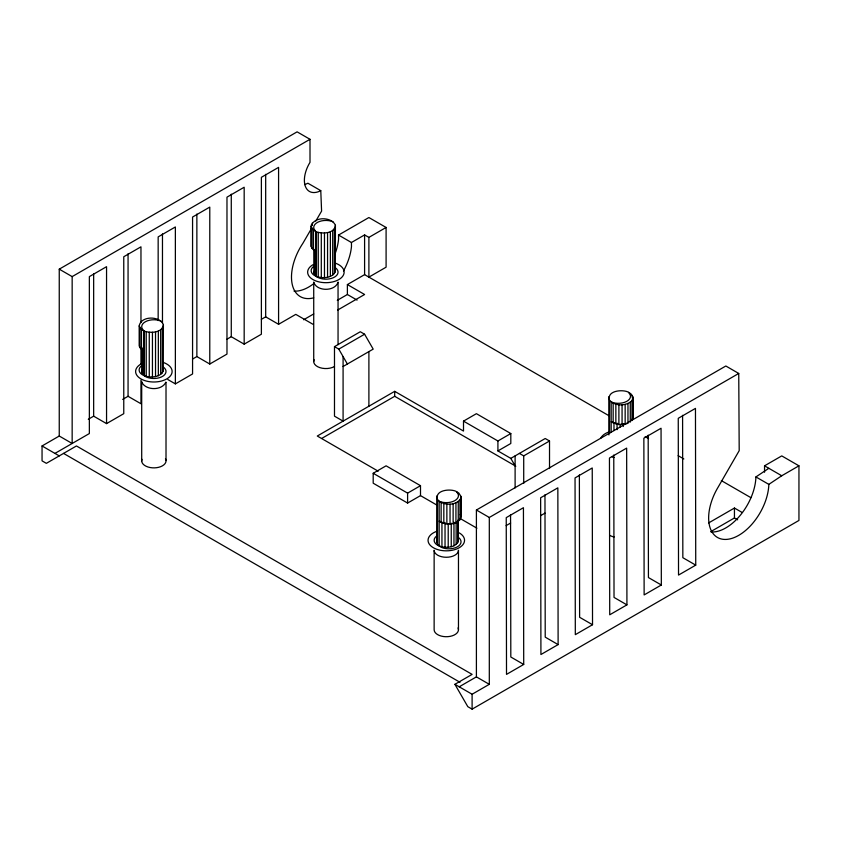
<?xml version="1.0" encoding="UTF-8"?>
<svg xmlns="http://www.w3.org/2000/svg" width="841" height="841" viewBox="0 0 841 841"><rect width="100%" height="100%" fill="white"/><g stroke="black" fill="none" stroke-linecap="round" stroke-linejoin="round"><path stroke-width="1.26" d="M142.749 374.329L142.749 349.499L143.538 350.571L139.89 347.606L139.175 345.819L139.175 325.961C140.899 315.732 159.622 315.648 163.396 324.615L163.28 371.144C159.885 377.756 150.676 377.767 144.41 375.895L141.856 372.574L142.507 368.957L142.507 348.048M163.396 324.615C162.439 332.983 150.739 333.267 144.41 331.196L141.372 329.367L139.175 325.961M163.28 371.144L162.681 367.528M314.776 275.018L314.776 250.187L315.564 251.249L311.906 248.295L311.202 246.508L311.202 226.639C312.926 216.421 331.638 216.326 335.412 225.304L335.307 271.832C331.911 278.434 322.702 278.455 316.437 276.573L314.776 275.018L313.788 271.422M311.202 246.508L311.307 224.81M335.412 225.304C334.466 233.672 322.755 233.956 316.437 231.885L313.399 230.045L311.202 226.639M335.307 271.832L335.412 269.993M458.313 519.601L458.398 541.036C456.011 547.312 447.664 547.912 441.945 546.871L441.945 522.04L439.16 521.157C445.467 525.604 459.554 525.562 460.994 516.3L460.994 496.442L458.787 493.036L455.759 491.197C449.504 488.589 434.608 490.166 437.488 499.565L437.488 544.253L441.136 547.218A12.163 7.022 0 0 0 457.178 546.934A12.163 7.022 0 0 0 458.787 537.725M437.488 544.253L436.889 540.637M460.879 518.13L460.994 496.442M633.01 397.12L631.969 400.705L631.969 420.574L633.01 416.989L633.01 397.12L630.813 393.714L627.775 391.874C621.531 389.267 606.634 390.855 609.515 400.242L609.515 433.441M165.856 382.161C162.124 390.687 146.05 390.687 141.94 382.466M437.488 499.565C443.186 505.946 456.411 506.051 460.879 498.271M311.275 228.857L302.897 243.28A42.576 24.578 -60 0 0 292.1 283.753A42.576 24.578 -60 0 0 313.693 297.84M315.785 221.088L321.588 211.102L320.778 190.665L307.88 183.212A24.326 14.045 -60 0 1 304.537 184.578M609.515 400.242C615.013 406.371 626.135 406.329 631.969 400.705M711.044 531.954A42.576 24.578 -60 0 0 755.922 476.931L768.842 468.3M459.207 686.803L476.405 676.868L476.405 510.014L725.836 366.003L738.745 373.457L739.197 450.66L718.182 487.065A42.576 24.578 -60 0 0 726.298 539.417A42.576 24.578 -60 0 0 768.832 484.374L781.752 475.754L798.95 465.819L798.95 520.442L472.106 709.152L467.806 706.661L454.907 684.322L472.106 674.387L76.457 445.961L46.35 463.338L42.05 460.857L42.05 445.961L59.248 436.027L72.158 443.48L72.158 276.605L59.248 269.162L59.248 436.027M59.248 269.162L297.104 131.848L310.003 139.301L310.003 162.355A24.326 14.045 -60 0 0 305.399 186.429A24.326 14.045 -60 0 0 320.778 190.665M72.158 276.605L310.003 139.301M335.191 253.456A42.576 24.578 -60 0 0 338.587 239.044L338.534 235.059L368.894 217.535L386.093 227.459L386.093 267.186L368.894 277.12L368.894 237.393L386.093 227.459M338.534 235.059L351.433 242.502L364.595 234.912L368.894 237.393M88.284 419.27L93.656 416.169L106.555 423.612L123.764 413.677L123.764 256.747L140.962 246.823L140.962 322.671M122.681 399.401L128.063 396.3L140.962 403.754L140.962 380.206M192.568 359.054L196.868 356.573L209.777 364.027L226.975 354.093L226.975 197.162L244.174 187.238L244.174 344.158L231.275 336.715L226.975 339.196M261.383 319.328L265.682 316.847L278.581 324.3L295.78 314.366L312.989 324.3M54.949 453.404L89.356 433.546L89.356 276.615L106.555 266.681L106.555 423.612M167.843 379.543L175.37 383.885L192.568 373.951L192.568 217.031L209.777 207.096L209.777 364.027M244.174 344.158L261.383 334.224L261.383 177.304L278.581 167.37L278.581 324.3M337.294 300.332L347.386 294.497L347.386 284.573L364.595 274.639L608.789 415.622M303.633 319.759L313.735 313.935M337.672 310.045L364.595 294.497L347.386 284.573M343.086 356.573L343.086 421.131L334.487 416.169L334.487 346.639L360.295 331.743L364.595 334.224L373.194 349.12L343.086 366.508M334.487 346.639L338.786 349.12L364.595 334.224M463.507 421.131L497.914 440.989L497.914 450.923L510.813 443.48L510.813 433.546L476.405 413.677L463.507 421.131L463.507 431.065L394.692 391.338L317.288 436.027L378.198 471.191M321.777 438.403L394.692 396.3L515.796 466.219M420.5 495.622L407.601 503.065L373.194 483.207L373.194 473.273L386.093 465.819L420.5 485.688L420.5 495.622L437.425 505.388M373.194 473.273L407.601 493.131L420.5 485.688M497.914 440.989L510.813 433.546M519.412 453.404L523.712 455.885L549.52 440.989L549.52 468.542M476.405 510.014L489.304 517.467L738.745 373.457M506.135 525.625L510.624 523.039M540.542 515.701L545.031 513.105M764.543 472.232L764.543 465.819L781.752 455.896L798.95 465.819M708.637 522.934L734.445 508.038L741.972 512.379M710.887 531.565L734.445 517.961L737.662 519.822M454.907 684.322L472.106 694.245L489.304 684.322L489.304 517.467M523.712 664.453L506.513 674.387L506.24 517.635L523.438 507.701L523.712 664.453L510.813 657.01L510.561 514.618M558.119 644.595L540.921 654.529L540.637 497.767L557.846 487.843L558.119 644.595L545.22 637.142L544.968 494.76M592.527 624.726L575.318 634.661L575.044 477.909L592.243 467.974L592.527 624.726L579.617 617.283L579.375 474.892M626.923 604.868L609.725 614.803L609.452 458.04L626.65 448.116L626.923 604.868L614.025 597.415L613.772 455.034M661.331 585L644.132 594.934L643.859 438.182L661.058 428.248L661.331 585L648.432 577.557L648.18 435.165M695.738 565.141L678.529 575.076L678.256 418.313L695.465 408.39L695.738 565.141L682.839 557.688L682.587 415.307M613.036 422.424L611.176 421.846L618.892 424.579L627.029 423.664M436.458 536.18A12.163 7.022 0 0 0 439.16 545.988L441.945 546.871M764.543 465.819L781.752 475.754M755.922 476.931L768.832 484.374M645.163 436.626L648.579 438.592M678.14 455.664L683.828 458.944M721.347 480.61L750.897 497.672M347.386 294.497L357.068 300.09M549.52 440.989L545.22 438.508L510.813 458.377L515.112 465.819M497.914 450.923L511.444 458.744M459.985 518.413L476.9 528.18M476.405 676.868L489.304 684.322M63.548 453.404L460.016 682.303M42.05 445.961L59.248 455.896M628.648 392.369L630.34 395.196A12.163 7.022 0 0 1 624.684 402.282A12.163 7.022 0 0 1 611.176 401.977L611.176 432.295M456.631 491.691L458.313 494.519A12.163 7.022 0 0 1 452.658 501.604A12.163 7.022 0 0 1 439.16 501.299L439.16 545.988M338.786 349.12L347.386 364.027M460.279 514.513L460.994 516.3M458.313 539.207L458.398 541.036M141.698 381.404L141.709 461.162M351.433 242.502L351.485 246.487A42.576 24.578 -60 0 1 343.496 270.928M734.445 508.038L734.445 517.961M632.905 398.949L632.905 418.818M632.306 395.333L632.306 397.814M630.287 402.261L630.287 422.119M627.964 403.512L627.964 423.37M625.157 404.374L625.157 424.232M623.276 423.885L623.276 426.503M622.067 404.784L622.067 424.642M620.227 424.411L620.227 427.018M618.892 404.71L618.892 424.579M617.063 423.149L617.063 429.677M615.854 404.174L615.854 424.043M613.972 422.718L613.972 430.56M613.163 403.207L613.163 423.065M608.916 396.626L608.916 434.934M523.712 455.885L523.712 483.438M515.112 455.896L515.112 487.927M472.106 694.245L472.106 709.152M459.953 500.027L459.953 519.885M458.471 629.699L458.471 550.245A12.163 7.022 0 0 1 446.308 557.268A12.163 7.022 0 0 1 434.135 550.245L434.135 629.699A12.163 7.022 0 0 0 447.896 636.658A12.163 7.022 0 0 0 458.051 627.88M458.261 501.572L458.261 521.441M457.662 520.611L457.662 542.823M456.148 522.219L456.148 544.432M455.938 502.823L455.938 522.692M453.961 522.24L453.961 545.767M453.131 503.685L453.131 523.554M451.249 523.197L451.249 546.724M450.04 504.095L450.04 523.964M448.211 523.722L448.211 547.249M446.865 504.032L446.865 523.89M445.036 522.461L445.036 547.291M443.827 503.496L443.827 523.354M441.136 502.519L441.136 522.387M436.889 495.938L436.773 542.466M407.601 493.131L407.601 503.065M394.692 391.338L394.692 396.3M368.894 351.612L368.894 406.235M364.595 234.912L364.595 274.639M338.05 344.61L338.05 282.082C335.244 291.722 316.531 291.711 313.725 282.082L313.725 361.546M334.371 228.889L334.371 273.577M332.689 230.445L332.689 275.133M330.366 231.696L330.366 276.384M327.559 232.547L327.559 277.246M324.468 232.968L324.468 277.656M321.294 232.894L321.294 277.593M318.255 232.358L318.255 277.057M316.437 231.885L316.437 276.573A12.163 7.022 0 0 0 333.541 277.614A12.163 7.022 0 0 0 335.338 267.732M316.132 231.59L316.132 276.29M313.788 249.209L313.872 273.251M313.399 230.045L313.399 249.914M312.242 223.054L312.242 225.535M311.906 228.426L311.906 248.295M265.682 174.308L265.682 316.847M231.275 194.166L231.275 336.715M196.868 214.035L196.868 356.573M175.37 383.885L175.37 226.954L158.161 236.889L158.161 320.589M166.013 382.403L166.013 460.553M162.471 233.893L162.471 322.818M162.345 328.2L162.345 372.899M160.663 329.756L160.663 374.455M158.339 331.007L158.339 375.706M155.532 331.869L155.532 376.558M152.442 332.279L152.442 376.968M149.267 332.216L149.267 376.905M146.229 331.68L146.229 376.369M144.41 331.196L144.41 375.895A12.163 7.022 0 0 0 161.525 376.926A12.163 7.022 0 0 0 163.312 367.054M144.105 330.912L144.105 375.601M141.772 348.521L141.856 372.574M141.372 329.367L141.372 349.225M140.962 348.826L140.962 364.521M139.89 327.738L139.89 347.606M128.063 253.751L128.063 396.3M93.656 273.619L93.656 416.169M313.073 284.153A42.576 24.578 -60 0 1 294.035 291.123M334.487 366.508A12.163 7.022 0 0 1 319.801 367.622A12.163 7.022 0 0 1 314.135 359.727M165.467 458.744A12.163 7.022 0 0 1 154.397 467.869A12.163 7.022 0 0 1 141.992 459.333M614.172 536.979A12.163 7.022 0 0 1 609.725 535.349M614.172 457.525A12.163 7.022 0 0 1 612.248 457.01M459.207 532.858A18.25 10.534 0 0 1 458.03 548.374A18.25 10.534 0 0 1 431.359 546.356A18.25 10.534 0 0 1 437.183 531.186M161.009 321.094A12.163 7.022 0 0 0 147.511 320.789A12.163 7.022 0 0 0 141.856 327.874L143.538 330.702L143.538 375.401A12.163 7.022 0 0 1 141.908 365.509M162.986 362.345A18.25 10.534 0 0 1 168.337 377.882A18.25 10.534 0 0 1 140.962 378.923A18.25 10.534 0 0 1 142.76 363.112M335.012 263.033A18.25 10.534 0 0 1 340.836 278.192A18.25 10.534 0 0 1 314.156 280.221A18.25 10.534 0 0 1 312.989 264.705M333.036 221.782A12.163 7.022 0 0 0 319.527 221.477A12.163 7.022 0 0 0 313.872 228.563L315.564 231.391L315.564 276.079A12.163 7.022 0 0 1 313.924 266.198M600.705 438.266A18.25 10.534 0 0 1 609.199 431.875"/></g></svg>
